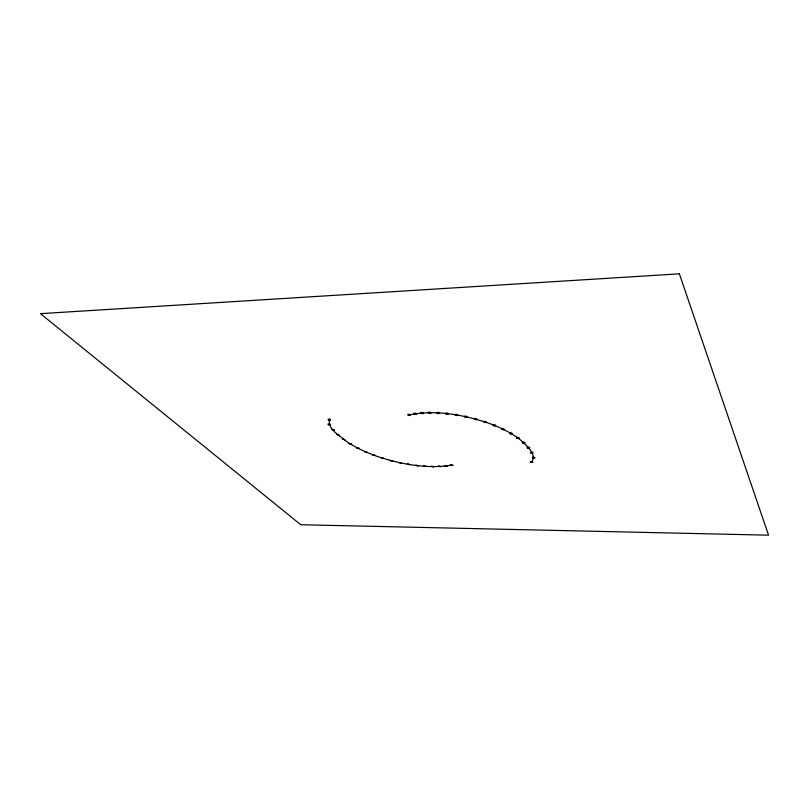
<?xml version="1.0" encoding="UTF-8"?>
<svg xmlns="http://www.w3.org/2000/svg" width="809" height="809" viewBox="0 0 809 809"><rect width="100%" height="100%" fill="white"/><g stroke="black" fill="none" stroke-linecap="round" stroke-linejoin="round"><path stroke-width="1.21" d="M329.425 419.649C327.867 429.801 340.245 436 346.93 441.734C357.912 449.035 370.168 454.233 382.708 458.207C404.874 464.841 428.548 468.917 451.604 465.114M531.624 462.131C537.469 454.071 526.244 445.496 520.905 440.298C510.348 431.885 497.828 426.303 485.117 421.974C460.786 414.299 434.423 409.779 409.091 414.886M364.515 451.655L366.973 452.12L364.535 451.604M372.878 455.022L375.325 455.487L372.878 455.022M381.494 457.975L383.931 458.44L381.504 457.934M530.34 461.949L532.919 462.323L530.38 461.848M390.231 460.493L392.668 460.948L390.241 460.442M398.958 462.556L401.395 463.011L398.979 462.505M407.564 464.164L409.991 464.629L407.574 464.123M415.907 465.327L418.344 465.792L415.927 465.286M423.896 466.045L426.333 466.51L423.896 466.045M431.43 466.348L433.867 466.803L431.48 466.257M438.407 466.227L440.844 466.692L438.427 466.186M444.738 465.731L447.205 466.156L444.738 465.731M450.38 464.882L452.848 465.296L450.38 464.882M331.71 429.367L334.228 429.943L331.71 429.367M336.584 434.393L339.082 434.969L336.645 434.302M342.45 439.186L344.927 439.752L342.47 439.135M349.164 443.676L351.642 444.192L349.185 443.625M356.577 447.822L359.034 448.338L356.577 447.822M679.368 273.826L40.45 313.659L300.746 524.728L768.55 535.174L679.368 273.826M408.323 415.229A1.365 0.556 10.6 0 0 410.436 415.148A1.365 0.556 10.6 0 0 408.525 414.289A1.365 0.556 10.6 0 0 408.323 415.229M414.279 414.077A1.365 0.566 10.5 0 0 416.433 414.026A1.365 0.566 10.5 0 0 414.572 413.146A1.365 0.566 10.5 0 0 414.279 414.077M421.196 413.369A1.375 0.566 10.3 0 0 423.329 413.268A1.375 0.566 10.3 0 0 421.408 412.408A1.375 0.566 10.3 0 0 421.196 413.369M428.821 413.055A1.375 0.566 10.1 0 0 431.005 413.005A1.375 0.566 10.1 0 0 429.154 412.115A1.375 0.566 10.1 0 0 428.821 413.055M437.254 413.288A1.375 0.576 10 0 0 439.398 413.177A1.375 0.576 10 0 0 437.467 412.317A1.375 0.576 10 0 0 437.254 413.288M446.163 413.996A1.385 0.576 9.8 0 0 448.348 413.915A1.385 0.576 9.8 0 0 446.457 413.045A1.385 0.576 9.8 0 0 446.163 413.996M455.487 415.25A1.385 0.576 9.6 0 0 457.702 415.199A1.385 0.576 9.6 0 0 455.861 414.309A1.385 0.576 9.6 0 0 455.487 415.25M465.155 417.1A1.385 0.576 9.3 0 0 467.309 416.969A1.385 0.576 9.3 0 0 465.377 416.129A1.385 0.576 9.3 0 0 465.155 417.1M474.762 419.436A1.385 0.576 9.1 0 0 476.956 419.355A1.385 0.576 9.1 0 0 475.085 418.486A1.385 0.576 9.1 0 0 474.762 419.436M484.318 422.338A1.375 0.566 8.9 0 0 486.472 422.207A1.375 0.566 8.9 0 0 484.561 421.378A1.375 0.566 8.9 0 0 484.318 422.338M493.429 425.686A1.375 0.566 8.7 0 0 495.634 425.605A1.375 0.566 8.7 0 0 493.803 424.755A1.375 0.566 8.7 0 0 493.429 425.686M502.126 429.539A1.365 0.556 8.5 0 0 504.27 429.397A1.365 0.556 8.5 0 0 502.359 428.588A1.365 0.556 8.5 0 0 502.126 429.539M509.994 433.725A1.365 0.556 8.3 0 0 512.158 433.614A1.365 0.556 8.3 0 0 510.287 432.805A1.365 0.556 8.3 0 0 509.994 433.725M516.941 438.245A1.355 0.546 8.2 0 0 519.115 438.165A1.355 0.546 8.2 0 0 517.315 437.345A1.355 0.546 8.2 0 0 516.941 438.245M522.917 443.059A1.345 0.536 8.1 0 0 525.031 442.917A1.345 0.536 8.1 0 0 523.14 442.139A1.345 0.536 8.1 0 0 522.917 443.059M527.569 447.974A1.335 0.536 8 0 0 529.693 447.883A1.335 0.536 8 0 0 527.893 447.094A1.335 0.536 8 0 0 527.569 447.974M530.967 453.02A1.325 0.526 7.9 0 0 533.05 452.898A1.325 0.526 7.9 0 0 531.21 452.14A1.325 0.526 7.9 0 0 530.967 453.02M532.868 458.025A1.315 0.516 7.9 0 0 534.971 457.945A1.315 0.516 7.9 0 0 533.202 457.186A1.315 0.516 7.9 0 0 532.868 458.025M328.474 424.715A1.305 0.506 12.1 0 0 330.527 424.735A1.305 0.506 12.1 0 0 328.767 423.876A1.305 0.506 12.1 0 0 328.474 424.715M328.636 419.932A1.325 0.516 12.1 0 0 330.709 419.952A1.325 0.516 12.1 0 0 328.929 419.072A1.325 0.516 12.1 0 0 328.636 419.932"/></g></svg>
